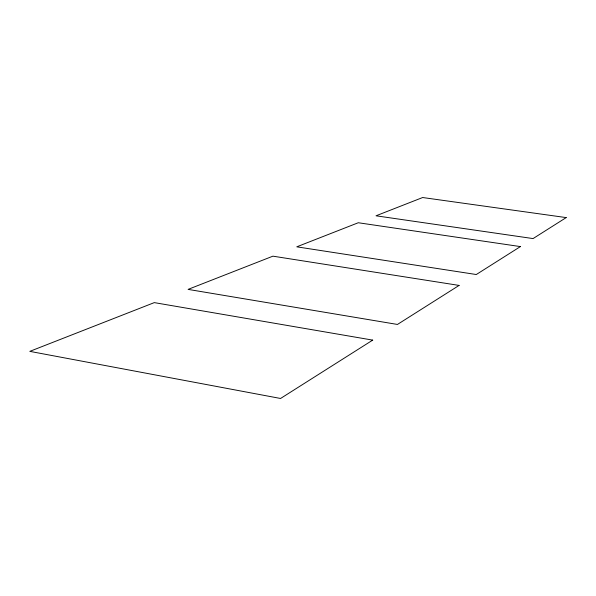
<?xml version="1.0" encoding="UTF-8"?>
<svg xmlns="http://www.w3.org/2000/svg" width="596" height="596" viewBox="0 0 596 596"><rect width="100%" height="100%" fill="white"/><g stroke="black" fill="none" stroke-linecap="round" stroke-linejoin="round"><path stroke-width="0.89" d="M372.709 340.115L280.56 398.471L29.8 351.364L154.29 302.619L372.709 340.115M459.091 285.417L397.45 324.447L188.083 289.388L272.916 256.168L459.091 285.417M520.412 246.588L476.293 274.525L296.763 246.826L358.285 222.74L520.412 246.588M566.2 217.592L533.062 238.579L376.009 215.797L422.653 197.529L566.2 217.592"/></g></svg>
